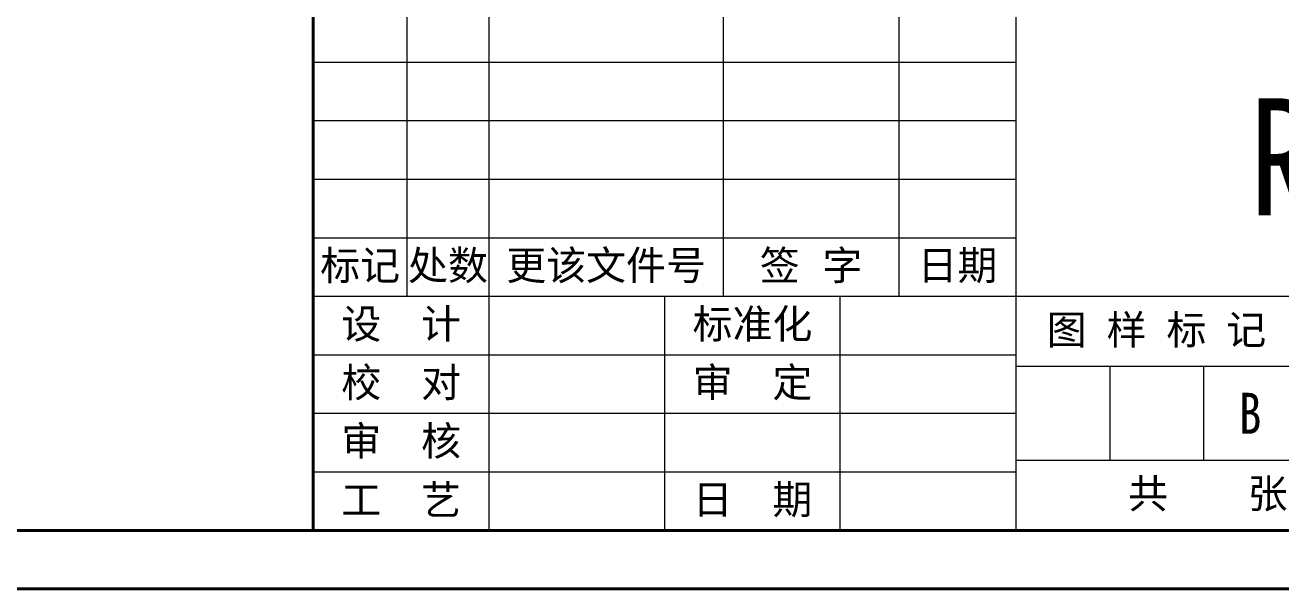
# Model space of a CAD drawing. Header units: millimetres. Extents: x 2379 to 4059, y 879 to 2067.
# Drawn here: x 3220.6 to 3649.5, y 879.1 to 1071.8 of the extents above; entities that cross this region are included whole.
import ezdxf

# ---------------------------------------------------------------- set-up
doc = ezdxf.new("R2010")
doc.units = ezdxf.units.MM
for name, color, linetype, lineweight in [('文字', 7, 'Continuous', 13), ('粗实线', 7, 'Continuous', 40), ('细实线', 3, 'Continuous', 13)]:
    doc.layers.add(name, color=color, linetype=linetype, lineweight=lineweight)
doc.styles.add('01', font='txt.shx')
doc.styles.get("Standard").update_dxf_attribs({"font": 'arial.ttf'})
doc.styles.add('STYLE1', font='txt.shx', dxfattribs={"width": 0.8, "height": 3, "bigfont": 'hzdx.shx'})

msp = doc.modelspace()

# ---------------------------------------------------------------- linework, layer by layer
at = {"color": 7, "linetype": 'Continuous', "lineweight": 25}
msp.add_open_spline([(3088.65, 1062.611), (3091.21, 1062.636), (3094.79, 1062.67), (3100.06, 1062.949), (3104.524, 1063.284), (3109.84, 1063.85), (3115.409, 1064.623), (3121.223, 1065.633), (3127.194, 1066.889), (3133.27, 1068.4), (3139.408, 1070.171), (3145.573, 1072.205), (3151.737, 1074.504), (3157.873, 1077.07), (3163.962, 1079.9), (3169.981, 1082.994), (3175.914, 1086.348), (3181.743, 1089.961), (3187.453, 1093.826), (3193.028, 1097.94), (3198.456, 1102.298), (3203.721, 1106.892), (3208.813, 1111.716), (3213.717, 1116.764), (3218.424, 1122.027), (3222.922, 1127.497), (3227.2, 1133.165), (3231.249, 1139.022), (3235.059, 1145.059), (3238.62, 1151.265), (3241.926, 1157.629), (3244.966, 1164.142), (3247.735, 1170.791), (3250.226, 1177.566), (3252.431, 1184.453), (3254.346, 1191.442), (3255.965, 1198.52), (3257.282, 1205.673), (3258.295, 1212.89), (3259, 1220.158), (3259.393, 1227.462), (3259.471, 1234.79), (3259.234, 1242.128), (3258.68, 1249.462), (3257.808, 1256.78), (3256.618, 1264.067), (3255.11, 1271.31), (3253.285, 1278.494), (3251.144, 1285.607), (3248.69, 1292.635), (3245.926, 1299.563), (3242.853, 1306.38), (3239.476, 1313.07), (3235.798, 1319.622), (3231.824, 1326.022), (3227.559, 1332.257), (3223.008, 1338.315), (3218.176, 1344.184), (3213.069, 1349.85), (3207.693, 1355.303), (3202.246, 1360.35), (3196.773, 1365.003), (3191.314, 1369.272), (3185.689, 1373.314), (3179.908, 1377.123), (3173.98, 1380.691), (3167.918, 1384.013), (3161.732, 1387.083), (3155.436, 1389.897), (3149.042, 1392.449), (3142.567, 1394.735), (3136.029, 1396.751), (3129.454, 1398.493), (3122.881, 1399.958), (3116.387, 1401.14), (3110.098, 1402.037), (3104.574, 1402.62), (3099.691, 1402.988), (3094.867, 1403.228), (3088.893, 1403.345), (3083.376, 1403.234), (3078.107, 1402.963), (3073.643, 1402.625), (3068.326, 1402.06), (3062.757, 1401.287), (3056.944, 1400.277), (3050.973, 1399.021), (3044.897, 1397.51), (3038.759, 1395.739), (3032.594, 1393.705), (3026.43, 1391.406), (3020.293, 1388.841), (3014.205, 1386.01), (3008.186, 1382.916), (3002.253, 1379.562), (2996.424, 1375.95), (2990.714, 1372.084), (2985.138, 1367.97), (2979.711, 1363.613), (2974.445, 1359.018), (2969.354, 1354.194), (2964.449, 1349.146), (2959.742, 1343.883), (2955.245, 1338.413), (2950.966, 1332.745), (2946.918, 1326.888), (2943.108, 1320.851), (2939.546, 1314.645), (2936.241, 1308.281), (2933.199, 1301.769), (2930.437, 1295.117), (2928.1, 1288.835), (2926.821, 1284.73), (2926.258, 1282.922)], degree=3, knots=[0, 0, 0, 0, 0.0102074, 0.014274, 0.021037, 0.0280561, 0.0355867, 0.0434511, 0.0515783, 0.0599113, 0.0684099, 0.0770439, 0.085791, 0.0946336, 0.1035582, 0.112554, 0.1216124, 0.1307262, 0.1398897, 0.1490979, 0.1583469, 0.1676331, 0.1769537, 0.1863062, 0.1956884, 0.2050985, 0.2145348, 0.2239961, 0.233481, 0.2429885, 0.2525178, 0.262068, 0.2716385, 0.2812287, 0.2908382, 0.3004664, 0.3101132, 0.3197782, 0.3294613, 0.3391624, 0.3488814, 0.3586183, 0.3683733, 0.3781464, 0.387938, 0.3977483, 0.4075776, 0.4174265, 0.4272956, 0.4371854, 0.4470968, 0.4570307, 0.4669882, 0.4769704, 0.486979, 0.4970156, 0.5070822, 0.5171812, 0.5273154, 0.5374882, 0.5477037, 0.5569145, 0.5661226, 0.5753266, 0.5845258, 0.5937191, 0.6029052, 0.6120821, 0.6212471, 0.6303962, 0.6395236, 0.6486197, 0.6576679, 0.6666375, 0.6754633, 0.6839789, 0.6919633, 0.6976055, 0.7035012, 0.7112199, 0.7214273, 0.7254939, 0.7322569, 0.739276, 0.7468066, 0.754671, 0.7627982, 0.7711312, 0.7796298, 0.7882638, 0.7970109, 0.8058535, 0.8147781, 0.8237739, 0.8328323, 0.8419461, 0.8511096, 0.8603178, 0.8695668, 0.878853, 0.8881736, 0.8975261, 0.9069083, 0.9163184, 0.9257547, 0.935216, 0.9447009, 0.9542084, 0.9637377, 0.9732879, 0.9828584, 0.9924486, 1, 1, 1, 1], dxfattribs=at)
at = {"layer": '粗实线'}
for p, q in [((3318.984, 1079.144), (3318.984, 899.144)), ((2478.984, 899.144), (4038.984, 899.144)), ((2378.984, 879.144), (4058.984, 879.144))]:
    msp.add_line(p, q, dxfattribs=at)
at = {"layer": '细实线'}
for p, q in [((3350.984, 1079.144), (3350.984, 979.144)), ((3378.984, 1079.144), (3378.984, 979.144)), ((3458.984, 1079.144), (3458.984, 979.144)), ((3518.984, 1079.144), (3518.984, 979.144)), ((3558.984, 1079.144), (3558.984, 899.144)), ((3318.984, 1059.144), (3558.984, 1059.144)), ((3558.984, 1059.144), (3558.984, 899.144)), ((3318.984, 1039.144), (3558.984, 1039.144)), ((3318.984, 1019.144), (3558.984, 1019.144)), ((3318.984, 999.144), (3558.984, 999.144)), ((3318.984, 979.144), (3798.984, 979.144)), ((3378.984, 979.144), (3378.984, 899.144)), ((3438.984, 979.144), (3438.984, 899.144)), ((3498.984, 899.144), (3498.984, 979.144)), ((3318.984, 959.144), (3558.984, 959.144)), ((3798.984, 955.144), (3558.984, 955.144)), ((3590.984, 955.144), (3590.984, 923.144)), ((3622.984, 955.144), (3622.984, 923.144)), ((3318.431, 939.144), (3558.984, 939.144)), ((3558.984, 923.144), (3798.984, 923.144)), ((3318.984, 919.144), (3558.984, 919.144))]:
    msp.add_line(p, q, dxfattribs=at)

# ---------------------------------------------------------------- texts
at = {"layer": '文字', "attachment_point": 5}
for s, insert, char_height, width, style in [('{\\fSimSun|b0|i0|c134|p2;\\W0.8;RAGA}', (3682.367, 1026.455), 40, 253.125, '01'), ('{\\fSimSun|b0|i0|c134|p2;B}', (3638.984, 939.144), 14, 32, 'STYLE1')]:
    msp.add_mtext(s, dxfattribs=dict(at, insert=insert, char_height=char_height, width=width, style=style))
at = {"layer": '文字', "char_height": 10, "width": 288, "attachment_point": 5}
for s, insert in [('{\\fSimSun|b0|i0|c134|p2;标记}', (3334.984, 989.144)), ('{\\fSimSun|b0|i0|c134|p2;处数}', (3364.984, 989.144)), ('{\\fSimSun|b0|i0|c134|p2;更该文件号}', (3418.984, 989.144)), ('{\\fSimSun|b0|i0|c134|p54;签}  {\\fSimSun|b0|i0|c134|p54;字}', (3488.984, 989.144)), ('{\\fSimSun|b0|i0|c134|p54;日期}', (3538.984, 989.144)), ('{\\fSimSun|b0|i0|c134|p2;设  计}', (3348.984, 969.144)), ('{\\fSimSun|b0|i0|c134|p2;标准化}', (3468.984, 969.144)), ('{\\fSimSun|b0|i0|c134|p2;图 样 标 记}', (3606.98, 967.144)), ('{\\fSimSun|b0|i0|c134|p2;校  对}', (3348.984, 949.144)), ('{\\fSimSun|b0|i0|c134|p2;审  定}', (3468.984, 949.144)), ('{\\fSimSun|b0|i0|c134|p2;审  核}', (3348.984, 929.144)), ('{\\fSimSun|b0|i0|c134|p2;共    张        第    张}', (3678.984, 911.144)), ('{\\fSimSun|b0|i0|c134|p2;工  艺}', (3348.984, 909.144)), ('{\\fSimSun|b0|i0|c134|p2;日  期}', (3468.984, 909.144))]:
    msp.add_mtext(s, dxfattribs=dict(at, insert=insert))

doc.saveas('drawing.dxf')
